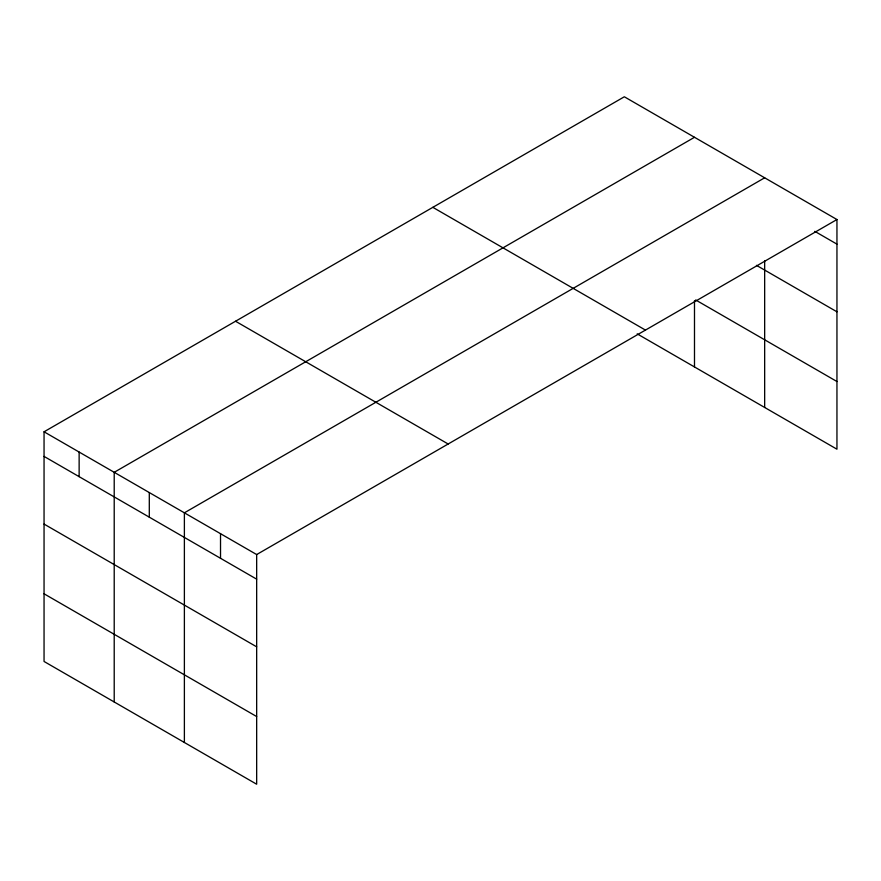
<?xml version="1.0" encoding="UTF-8"?>
<svg xmlns="http://www.w3.org/2000/svg" width="881" height="881" viewBox="0 0 881 881"><rect width="100%" height="100%" fill="white"/><g stroke="black" fill="none" stroke-linecap="round" stroke-linejoin="round"><path stroke-width="1.32" d="M764.664 260.6L764.664 407.463M44.05 431.8L256.668 554.556L256.668 784.222L44.05 661.466L44.05 431.8L624.332 96.778L836.95 219.534L836.95 449.2L637.194 333.866M694.492 137.293L114.211 472.315L114.211 701.981M764.664 177.797L184.382 512.819L184.382 742.485M256.668 554.556L836.95 219.534M814.793 231.34L836.95 244.136M756.471 265.346L836.95 311.808M695.671 299.958L836.95 381.528M432.835 207.332L645.454 330.089M235.546 321.246L448.165 444.002M44.05 456.402L256.668 579.158M44.05 524.074L256.668 646.83M44.05 593.794L256.668 716.55M694.492 300.63L694.492 366.959M220.525 533.688L220.525 558.29M149.296 492.567L149.296 517.169M79.136 452.052L79.136 476.654"/></g></svg>
